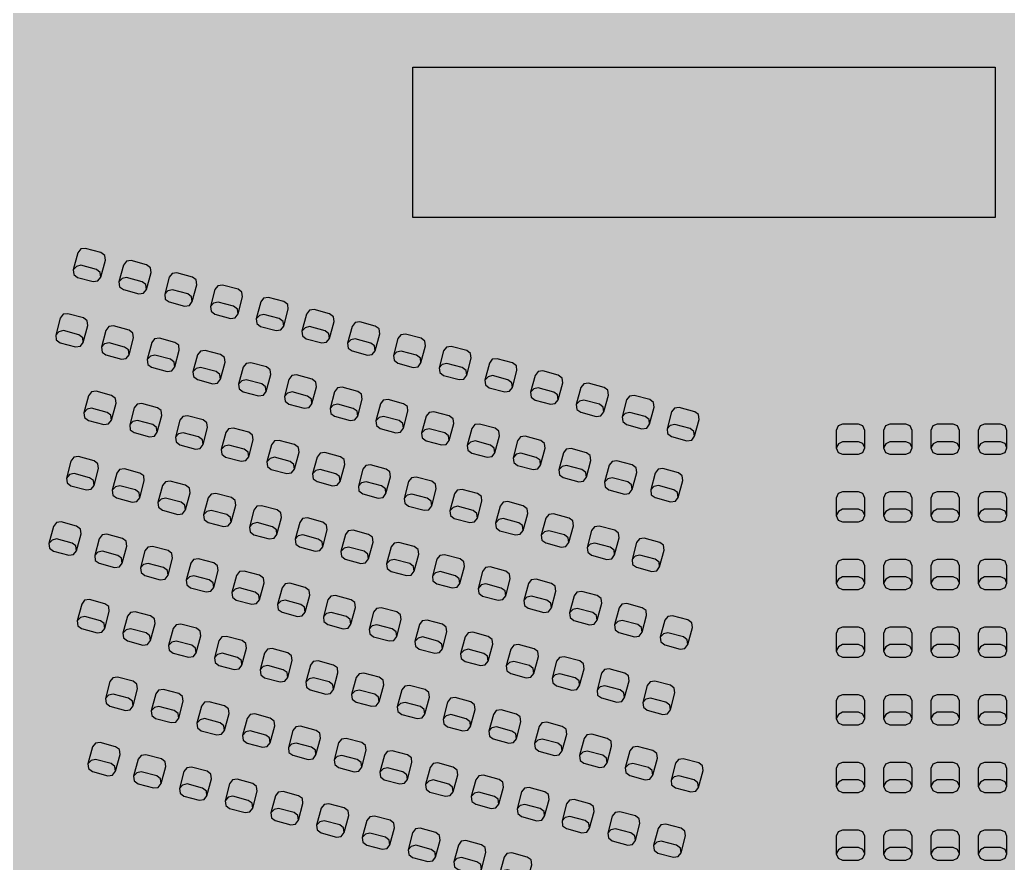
# Model space of a CAD drawing. Header units: feet. Extents: x 280 to 544, y 563 to 815.
# Drawn here: x 329.3 to 381.9, y 655.7 to 700.6 of the extents above; entities that cross this region are included whole.
import ezdxf

# ---------------------------------------------------------------- set-up
doc = ezdxf.new("R2010")
doc.units = ezdxf.units.FT
doc.header["$MEASUREMENT"] = 0
doc.layers.add('Background', color=7, linetype='Continuous')
doc.layers.add('Layer 1', color=7, linetype='Continuous')

msp = doc.modelspace()

# ---------------------------------------------------------------- hatches: boundary and pattern name
at = {"layer": 'Background', "lineweight": 0, "true_color": 0xe6e6e6, "transparency": 33554687}
h = msp.add_hatch(color=254, dxfattribs=at)
h.dxf.hatch_style = 1
h.paths.add_polyline_path([(491.791, 760.881), (310.541, 760.881), (310.541, 592.714), (491.791, 592.714)])

# ---------------------------------------------------------------- linework, layer by layer
at = {"layer": 'Layer 1', "color": 18, "lineweight": 25, "true_color": 0x000000}
msp.add_lwpolyline([(350.209, 698.064), (381.209, 698.064), (381.209, 690.064), (350.209, 690.064)], close=True, dxfattribs=at)
for points in [[(333.596, 686.888), (333.838, 687.79), (333.804, 688.043), (333.602, 688.198), (332.777, 688.419), (332.524, 688.386), (332.369, 688.184), (332.127, 687.282), (332.16, 687.029), (332.363, 686.874), (333.188, 686.653), (333.441, 686.686), (333.596, 686.888), (333.563, 687.141), (333.36, 687.297), (332.535, 687.518), (332.296, 687.46), (332.127, 687.282)], [(336.031, 686.236), (336.272, 687.138), (336.239, 687.39), (336.037, 687.546), (335.212, 687.767), (334.959, 687.734), (334.803, 687.531), (334.562, 686.63), (334.595, 686.377), (334.798, 686.221), (335.623, 686), (335.876, 686.033), (336.031, 686.236), (335.998, 686.489), (335.795, 686.644), (334.97, 686.865), (334.731, 686.808), (334.562, 686.63)], [(338.466, 685.583), (338.707, 686.485), (338.674, 686.738), (338.472, 686.893), (337.647, 687.114), (337.394, 687.081), (337.238, 686.879), (336.997, 685.977), (337.03, 685.724), (337.232, 685.569), (338.058, 685.348), (338.31, 685.381), (338.466, 685.583), (338.432, 685.836), (338.23, 685.992), (337.405, 686.213), (337.166, 686.155), (336.997, 685.977)], [(340.901, 684.931), (341.142, 685.833), (341.109, 686.086), (340.907, 686.241), (340.081, 686.462), (339.829, 686.429), (339.673, 686.226), (339.432, 685.325), (339.465, 685.072), (339.667, 684.916), (340.492, 684.695), (340.745, 684.729), (340.901, 684.931), (340.867, 685.184), (340.665, 685.339), (339.84, 685.56), (339.601, 685.503), (339.432, 685.325)], [(343.336, 684.279), (343.577, 685.18), (343.544, 685.433), (343.341, 685.588), (342.516, 685.809), (342.263, 685.776), (342.108, 685.574), (341.867, 684.672), (341.9, 684.419), (342.102, 684.264), (342.927, 684.043), (343.18, 684.076), (343.336, 684.279), (343.302, 684.532), (343.1, 684.687), (342.275, 684.908), (342.036, 684.85), (341.867, 684.672)], [(345.77, 683.626), (346.012, 684.528), (345.979, 684.781), (345.776, 684.936), (344.951, 685.157), (344.698, 685.124), (344.543, 684.921), (344.301, 684.02), (344.335, 683.767), (344.537, 683.612), (345.362, 683.391), (345.615, 683.424), (345.77, 683.626), (345.737, 683.879), (345.535, 684.034), (344.71, 684.256), (344.471, 684.198), (344.301, 684.02)], [(332.664, 683.411), (332.906, 684.313), (332.873, 684.566), (332.67, 684.721), (331.845, 684.942), (331.592, 684.909), (331.437, 684.706), (331.195, 683.805), (331.228, 683.552), (331.431, 683.396), (332.256, 683.175), (332.509, 683.209), (332.664, 683.411), (332.631, 683.664), (332.429, 683.819), (331.603, 684.04), (331.365, 683.983), (331.195, 683.805)], [(335.099, 682.759), (335.341, 683.66), (335.307, 683.913), (335.105, 684.068), (334.28, 684.289), (334.027, 684.256), (333.872, 684.054), (333.63, 683.152), (333.663, 682.899), (333.866, 682.744), (334.691, 682.523), (334.944, 682.556), (335.099, 682.759), (335.066, 683.012), (334.863, 683.167), (334.038, 683.388), (333.8, 683.33), (333.63, 683.152)], [(348.205, 682.974), (348.447, 683.875), (348.414, 684.128), (348.211, 684.284), (347.386, 684.505), (347.133, 684.471), (346.978, 684.269), (346.736, 683.367), (346.77, 683.114), (346.972, 682.959), (347.797, 682.738), (348.05, 682.771), (348.205, 682.974), (348.172, 683.227), (347.97, 683.382), (347.145, 683.603), (346.906, 683.545), (346.736, 683.367)], [(337.534, 682.106), (337.776, 683.008), (337.742, 683.261), (337.54, 683.416), (336.715, 683.637), (336.462, 683.604), (336.307, 683.401), (336.065, 682.5), (336.098, 682.247), (336.301, 682.092), (337.126, 681.87), (337.379, 681.904), (337.534, 682.106), (337.501, 682.359), (337.298, 682.514), (336.473, 682.736), (336.234, 682.678), (336.065, 682.5)], [(350.64, 682.321), (350.882, 683.223), (350.849, 683.476), (350.646, 683.631), (349.821, 683.852), (349.568, 683.819), (349.413, 683.617), (349.171, 682.715), (349.205, 682.462), (349.407, 682.307), (350.232, 682.086), (350.485, 682.119), (350.64, 682.321), (350.607, 682.574), (350.405, 682.73), (349.58, 682.951), (349.341, 682.893), (349.171, 682.715)], [(353.075, 681.669), (353.317, 682.57), (353.283, 682.823), (353.081, 682.979), (352.256, 683.2), (352.003, 683.167), (351.848, 682.964), (351.606, 682.062), (351.639, 681.81), (351.842, 681.654), (352.667, 681.433), (352.92, 681.466), (353.075, 681.669), (353.042, 681.922), (352.84, 682.077), (352.014, 682.298), (351.776, 682.241), (351.606, 682.062)], [(339.969, 681.454), (340.21, 682.355), (340.177, 682.608), (339.975, 682.764), (339.15, 682.985), (338.897, 682.951), (338.742, 682.749), (338.5, 681.847), (338.533, 681.594), (338.736, 681.439), (339.561, 681.218), (339.814, 681.251), (339.969, 681.454), (339.936, 681.707), (339.733, 681.862), (338.908, 682.083), (338.669, 682.025), (338.5, 681.847)], [(355.51, 681.016), (355.752, 681.918), (355.718, 682.171), (355.516, 682.326), (354.691, 682.547), (354.438, 682.514), (354.283, 682.312), (354.041, 681.41), (354.074, 681.157), (354.277, 681.002), (355.102, 680.781), (355.355, 680.814), (355.51, 681.016), (355.477, 681.269), (355.274, 681.425), (354.449, 681.646), (354.211, 681.588), (354.041, 681.41)], [(342.404, 680.801), (342.645, 681.703), (342.612, 681.956), (342.41, 682.111), (341.585, 682.332), (341.332, 682.299), (341.176, 682.096), (340.935, 681.195), (340.968, 680.942), (341.171, 680.787), (341.996, 680.566), (342.249, 680.599), (342.404, 680.801), (342.371, 681.054), (342.168, 681.21), (341.343, 681.431), (341.104, 681.373), (340.935, 681.195)], [(344.839, 680.149), (345.08, 681.05), (345.047, 681.303), (344.845, 681.459), (344.02, 681.68), (343.767, 681.646), (343.611, 681.444), (343.37, 680.542), (343.403, 680.29), (343.605, 680.134), (344.431, 679.913), (344.683, 679.946), (344.839, 680.149), (344.805, 680.402), (344.603, 680.557), (343.778, 680.778), (343.539, 680.72), (343.37, 680.542)], [(357.945, 680.364), (358.187, 681.266), (358.153, 681.519), (357.951, 681.674), (357.126, 681.895), (356.873, 681.862), (356.718, 681.659), (356.476, 680.758), (356.509, 680.505), (356.712, 680.349), (357.537, 680.128), (357.79, 680.162), (357.945, 680.364), (357.912, 680.617), (357.709, 680.772), (356.884, 680.993), (356.645, 680.936), (356.476, 680.758)], [(347.274, 679.496), (347.515, 680.398), (347.482, 680.651), (347.28, 680.806), (346.454, 681.027), (346.202, 680.994), (346.046, 680.792), (345.805, 679.89), (345.838, 679.637), (346.04, 679.482), (346.865, 679.261), (347.118, 679.294), (347.274, 679.496), (347.24, 679.749), (347.038, 679.905), (346.213, 680.126), (345.974, 680.068), (345.805, 679.89)], [(360.38, 679.712), (360.621, 680.613), (360.588, 680.866), (360.386, 681.021), (359.561, 681.242), (359.308, 681.209), (359.153, 681.007), (358.911, 680.105), (358.944, 679.852), (359.147, 679.697), (359.972, 679.476), (360.225, 679.509), (360.38, 679.712), (360.347, 679.965), (360.144, 680.12), (359.319, 680.341), (359.08, 680.283), (358.911, 680.105)], [(334.167, 679.281), (334.409, 680.183), (334.376, 680.436), (334.173, 680.591), (333.348, 680.812), (333.095, 680.779), (332.94, 680.576), (332.698, 679.675), (332.732, 679.422), (332.934, 679.267), (333.759, 679.046), (334.012, 679.079), (334.167, 679.281), (334.134, 679.534), (333.932, 679.69), (333.107, 679.911), (332.868, 679.853), (332.698, 679.675)], [(362.815, 679.059), (363.056, 679.961), (363.023, 680.214), (362.821, 680.369), (361.996, 680.59), (361.743, 680.557), (361.587, 680.354), (361.346, 679.453), (361.379, 679.2), (361.582, 679.045), (362.407, 678.823), (362.66, 678.857), (362.815, 679.059), (362.782, 679.312), (362.579, 679.467), (361.754, 679.689), (361.515, 679.631), (361.346, 679.453)], [(336.602, 678.629), (336.844, 679.53), (336.811, 679.783), (336.608, 679.939), (335.783, 680.16), (335.53, 680.126), (335.375, 679.924), (335.133, 679.022), (335.167, 678.769), (335.369, 678.614), (336.194, 678.393), (336.447, 678.426), (336.602, 678.629), (336.569, 678.882), (336.367, 679.037), (335.542, 679.258), (335.303, 679.2), (335.133, 679.022)], [(349.709, 678.844), (349.95, 679.746), (349.917, 679.999), (349.714, 680.154), (348.889, 680.375), (348.636, 680.342), (348.481, 680.139), (348.24, 679.238), (348.273, 678.985), (348.475, 678.829), (349.3, 678.608), (349.553, 678.642), (349.709, 678.844), (349.675, 679.097), (349.473, 679.252), (348.648, 679.473), (348.409, 679.416), (348.24, 679.238)], [(365.21, 678.417), (365.451, 679.319), (365.418, 679.572), (365.216, 679.727), (364.39, 679.948), (364.138, 679.915), (363.982, 679.713), (363.741, 678.811), (363.774, 678.558), (363.976, 678.403), (364.801, 678.182), (365.054, 678.215), (365.21, 678.417), (365.176, 678.67), (364.974, 678.826), (364.149, 679.047), (363.91, 678.989), (363.741, 678.811)], [(339.037, 677.976), (339.279, 678.878), (339.245, 679.131), (339.043, 679.286), (338.218, 679.507), (337.965, 679.474), (337.81, 679.272), (337.568, 678.37), (337.601, 678.117), (337.804, 677.962), (338.629, 677.741), (338.882, 677.774), (339.037, 677.976), (339.004, 678.229), (338.802, 678.385), (337.976, 678.606), (337.738, 678.548), (337.568, 678.37)], [(352.143, 678.192), (352.385, 679.093), (352.352, 679.346), (352.149, 679.501), (351.324, 679.722), (351.071, 679.689), (350.916, 679.487), (350.674, 678.585), (350.708, 678.332), (350.91, 678.177), (351.735, 677.956), (351.988, 677.989), (352.143, 678.192), (352.11, 678.444), (351.908, 678.6), (351.083, 678.821), (350.844, 678.763), (350.674, 678.585)], [(341.472, 677.324), (341.714, 678.226), (341.68, 678.478), (341.478, 678.634), (340.653, 678.855), (340.4, 678.822), (340.245, 678.619), (340.003, 677.718), (340.036, 677.465), (340.239, 677.309), (341.064, 677.088), (341.317, 677.122), (341.472, 677.324), (341.439, 677.577), (341.236, 677.732), (340.411, 677.953), (340.173, 677.896), (340.003, 677.718)], [(354.578, 677.539), (354.82, 678.441), (354.787, 678.694), (354.584, 678.849), (353.759, 679.07), (353.506, 679.037), (353.351, 678.834), (353.109, 677.933), (353.143, 677.68), (353.345, 677.525), (354.17, 677.303), (354.423, 677.337), (354.578, 677.539), (354.545, 677.792), (354.343, 677.947), (353.518, 678.169), (353.279, 678.111), (353.109, 677.933)], [(374.269, 677.797), (374.269, 678.731), (374.172, 678.966), (373.936, 679.064), (373.082, 679.064), (372.846, 678.966), (372.748, 678.731), (372.748, 677.797), (372.846, 677.562), (373.082, 677.464), (373.936, 677.464), (374.172, 677.562), (374.269, 677.797), (374.172, 678.033), (373.936, 678.131), (373.082, 678.131), (372.866, 678.013), (372.748, 677.797)], [(376.79, 677.797), (376.79, 678.731), (376.692, 678.966), (376.457, 679.064), (375.603, 679.064), (375.367, 678.966), (375.269, 678.731), (375.269, 677.797), (375.367, 677.562), (375.603, 677.464), (376.457, 677.464), (376.692, 677.562), (376.79, 677.797), (376.692, 678.033), (376.457, 678.131), (375.603, 678.131), (375.387, 678.013), (375.269, 677.797)], [(379.311, 677.797), (379.311, 678.731), (379.213, 678.966), (378.978, 679.064), (378.123, 679.064), (377.888, 678.966), (377.79, 678.731), (377.79, 677.797), (377.888, 677.562), (378.123, 677.464), (378.978, 677.464), (379.213, 677.562), (379.311, 677.797), (379.213, 678.033), (378.978, 678.131), (378.123, 678.131), (377.908, 678.013), (377.79, 677.797)], [(381.832, 677.797), (381.832, 678.731), (381.734, 678.966), (381.498, 679.064), (380.644, 679.064), (380.409, 678.966), (380.311, 678.731), (380.311, 677.797), (380.409, 677.562), (380.644, 677.464), (381.498, 677.464), (381.734, 677.562), (381.832, 677.797), (381.734, 678.033), (381.498, 678.131), (380.644, 678.131), (380.428, 678.013), (380.311, 677.797)], [(357.013, 676.887), (357.255, 677.788), (357.222, 678.041), (357.019, 678.196), (356.194, 678.418), (355.941, 678.384), (355.786, 678.182), (355.544, 677.28), (355.578, 677.027), (355.78, 676.872), (356.605, 676.651), (356.858, 676.684), (357.013, 676.887), (356.98, 677.14), (356.778, 677.295), (355.953, 677.516), (355.714, 677.458), (355.544, 677.28)], [(343.907, 676.672), (344.149, 677.573), (344.115, 677.826), (343.913, 677.981), (343.088, 678.202), (342.835, 678.169), (342.68, 677.967), (342.438, 677.065), (342.471, 676.812), (342.674, 676.657), (343.499, 676.436), (343.752, 676.469), (343.907, 676.672), (343.874, 676.924), (343.671, 677.08), (342.846, 677.301), (342.607, 677.243), (342.438, 677.065)], [(333.236, 675.804), (333.477, 676.706), (333.444, 676.958), (333.242, 677.114), (332.416, 677.335), (332.163, 677.302), (332.008, 677.099), (331.767, 676.198), (331.8, 675.945), (332.002, 675.789), (332.827, 675.568), (333.08, 675.601), (333.236, 675.804), (333.202, 676.057), (333, 676.212), (332.175, 676.433), (331.936, 676.376), (331.767, 676.198)], [(346.342, 676.019), (346.583, 676.921), (346.55, 677.174), (346.348, 677.329), (345.523, 677.55), (345.27, 677.517), (345.114, 677.314), (344.873, 676.413), (344.906, 676.16), (345.109, 676.004), (345.934, 675.783), (346.187, 675.817), (346.342, 676.019), (346.309, 676.272), (346.106, 676.427), (345.281, 676.648), (345.042, 676.591), (344.873, 676.413)], [(359.448, 676.234), (359.69, 677.136), (359.656, 677.389), (359.454, 677.544), (358.629, 677.765), (358.376, 677.732), (358.221, 677.529), (357.979, 676.628), (358.012, 676.375), (358.215, 676.22), (359.04, 675.999), (359.293, 676.032), (359.448, 676.234), (359.415, 676.487), (359.213, 676.643), (358.387, 676.864), (358.149, 676.806), (357.979, 676.628)], [(348.777, 675.367), (349.018, 676.268), (348.985, 676.521), (348.783, 676.676), (347.958, 676.898), (347.705, 676.864), (347.549, 676.662), (347.308, 675.76), (347.341, 675.507), (347.543, 675.352), (348.369, 675.131), (348.622, 675.164), (348.777, 675.367), (348.744, 675.62), (348.541, 675.775), (347.716, 675.996), (347.477, 675.938), (347.308, 675.76)], [(361.883, 675.582), (362.125, 676.483), (362.091, 676.736), (361.889, 676.892), (361.064, 677.113), (360.811, 677.079), (360.656, 676.877), (360.414, 675.975), (360.447, 675.723), (360.65, 675.567), (361.475, 675.346), (361.728, 675.379), (361.883, 675.582), (361.85, 675.835), (361.647, 675.99), (360.822, 676.211), (360.584, 676.153), (360.414, 675.975)], [(335.671, 675.151), (335.912, 676.053), (335.879, 676.306), (335.676, 676.461), (334.851, 676.682), (334.598, 676.649), (334.443, 676.447), (334.202, 675.545), (334.235, 675.292), (334.437, 675.137), (335.262, 674.916), (335.515, 674.949), (335.671, 675.151), (335.637, 675.404), (335.435, 675.56), (334.61, 675.781), (334.371, 675.723), (334.202, 675.545)], [(351.212, 674.714), (351.453, 675.616), (351.42, 675.869), (351.218, 676.024), (350.392, 676.245), (350.14, 676.212), (349.984, 676.009), (349.743, 675.108), (349.776, 674.855), (349.978, 674.7), (350.803, 674.479), (351.056, 674.512), (351.212, 674.714), (351.178, 674.967), (350.976, 675.123), (350.151, 675.344), (349.912, 675.286), (349.743, 675.108)], [(364.339, 675.167), (364.58, 676.068), (364.547, 676.321), (364.345, 676.477), (363.519, 676.698), (363.267, 676.664), (363.111, 676.462), (362.87, 675.56), (362.903, 675.308), (363.105, 675.152), (363.93, 674.931), (364.183, 674.964), (364.339, 675.167), (364.305, 675.42), (364.103, 675.575), (363.278, 675.796), (363.039, 675.738), (362.87, 675.56)], [(338.105, 674.499), (338.347, 675.401), (338.314, 675.654), (338.111, 675.809), (337.286, 676.03), (337.033, 675.997), (336.878, 675.794), (336.636, 674.893), (336.67, 674.64), (336.872, 674.484), (337.697, 674.263), (337.95, 674.297), (338.105, 674.499), (338.072, 674.752), (337.87, 674.907), (337.045, 675.128), (336.806, 675.071), (336.636, 674.893)], [(340.54, 673.847), (340.782, 674.748), (340.749, 675.001), (340.546, 675.156), (339.721, 675.377), (339.468, 675.344), (339.313, 675.142), (339.071, 674.24), (339.105, 673.987), (339.307, 673.832), (340.132, 673.611), (340.385, 673.644), (340.54, 673.847), (340.507, 674.1), (340.305, 674.255), (339.48, 674.476), (339.241, 674.418), (339.071, 674.24)], [(353.647, 674.062), (353.888, 674.963), (353.855, 675.216), (353.652, 675.372), (352.827, 675.593), (352.574, 675.559), (352.419, 675.357), (352.178, 674.455), (352.211, 674.202), (352.413, 674.047), (353.238, 673.826), (353.491, 673.859), (353.647, 674.062), (353.613, 674.315), (353.411, 674.47), (352.586, 674.691), (352.347, 674.633), (352.178, 674.455)], [(374.269, 674.197), (374.269, 675.131), (374.172, 675.366), (373.936, 675.464), (373.082, 675.464), (372.846, 675.366), (372.748, 675.131), (372.748, 674.197), (372.846, 673.962), (373.082, 673.864), (373.936, 673.864), (374.172, 673.962), (374.269, 674.197), (374.172, 674.433), (373.936, 674.531), (373.082, 674.531), (372.866, 674.413), (372.748, 674.197)], [(376.79, 674.197), (376.79, 675.131), (376.692, 675.366), (376.457, 675.464), (375.603, 675.464), (375.367, 675.366), (375.269, 675.131), (375.269, 674.197), (375.367, 673.962), (375.603, 673.864), (376.457, 673.864), (376.692, 673.962), (376.79, 674.197), (376.692, 674.433), (376.457, 674.531), (375.603, 674.531), (375.387, 674.413), (375.269, 674.197)], [(379.311, 674.197), (379.311, 675.131), (379.213, 675.366), (378.978, 675.464), (378.123, 675.464), (377.888, 675.366), (377.79, 675.131), (377.79, 674.197), (377.888, 673.962), (378.123, 673.864), (378.978, 673.864), (379.213, 673.962), (379.311, 674.197), (379.213, 674.433), (378.978, 674.531), (378.123, 674.531), (377.908, 674.413), (377.79, 674.197)], [(381.832, 674.197), (381.832, 675.131), (381.734, 675.366), (381.498, 675.464), (380.644, 675.464), (380.409, 675.366), (380.311, 675.131), (380.311, 674.197), (380.409, 673.962), (380.644, 673.864), (381.498, 673.864), (381.734, 673.962), (381.832, 674.197), (381.734, 674.433), (381.498, 674.531), (380.644, 674.531), (380.428, 674.413), (380.311, 674.197)], [(342.975, 673.194), (343.217, 674.096), (343.184, 674.349), (342.981, 674.504), (342.156, 674.725), (341.903, 674.692), (341.748, 674.489), (341.506, 673.588), (341.54, 673.335), (341.742, 673.18), (342.567, 672.959), (342.82, 672.992), (342.975, 673.194), (342.942, 673.447), (342.74, 673.602), (341.914, 673.824), (341.676, 673.766), (341.506, 673.588)], [(356.082, 673.409), (356.323, 674.311), (356.29, 674.564), (356.087, 674.719), (355.262, 674.94), (355.009, 674.907), (354.854, 674.705), (354.613, 673.803), (354.646, 673.55), (354.848, 673.395), (355.673, 673.174), (355.926, 673.207), (356.082, 673.409), (356.048, 673.662), (355.846, 673.818), (355.021, 674.039), (354.782, 673.981), (354.613, 673.803)], [(358.516, 672.757), (358.758, 673.659), (358.725, 673.911), (358.522, 674.067), (357.697, 674.288), (357.444, 674.255), (357.289, 674.052), (357.047, 673.151), (357.081, 672.898), (357.283, 672.742), (358.108, 672.521), (358.361, 672.555), (358.516, 672.757), (358.483, 673.01), (358.281, 673.165), (357.456, 673.386), (357.217, 673.329), (357.047, 673.151)], [(332.304, 672.327), (332.545, 673.228), (332.512, 673.481), (332.31, 673.636), (331.485, 673.857), (331.232, 673.824), (331.076, 673.622), (330.835, 672.72), (330.868, 672.467), (331.071, 672.312), (331.896, 672.091), (332.149, 672.124), (332.304, 672.327), (332.271, 672.58), (332.068, 672.735), (331.243, 672.956), (331.004, 672.898), (330.835, 672.72)], [(345.41, 672.542), (345.652, 673.443), (345.618, 673.696), (345.416, 673.852), (344.591, 674.073), (344.338, 674.039), (344.183, 673.837), (343.941, 672.935), (343.974, 672.682), (344.177, 672.527), (345.002, 672.306), (345.255, 672.339), (345.41, 672.542), (345.377, 672.795), (345.174, 672.95), (344.349, 673.171), (344.111, 673.113), (343.941, 672.935)], [(360.951, 672.104), (361.193, 673.006), (361.16, 673.259), (360.957, 673.414), (360.132, 673.635), (359.879, 673.602), (359.724, 673.4), (359.482, 672.498), (359.516, 672.245), (359.718, 672.09), (360.543, 671.869), (360.796, 671.902), (360.951, 672.104), (360.918, 672.357), (360.716, 672.513), (359.891, 672.734), (359.652, 672.676), (359.482, 672.498)], [(334.739, 671.674), (334.98, 672.576), (334.947, 672.829), (334.745, 672.984), (333.92, 673.205), (333.667, 673.172), (333.511, 672.969), (333.27, 672.068), (333.303, 671.815), (333.505, 671.66), (334.331, 671.438), (334.583, 671.472), (334.739, 671.674), (334.705, 671.927), (334.503, 672.082), (333.678, 672.304), (333.439, 672.246), (333.27, 672.068)], [(347.845, 671.889), (348.087, 672.791), (348.053, 673.044), (347.851, 673.199), (347.026, 673.42), (346.773, 673.387), (346.618, 673.185), (346.376, 672.283), (346.409, 672.03), (346.612, 671.875), (347.437, 671.654), (347.69, 671.687), (347.845, 671.889), (347.812, 672.142), (347.609, 672.298), (346.784, 672.519), (346.546, 672.461), (346.376, 672.283)], [(337.174, 671.022), (337.415, 671.923), (337.382, 672.176), (337.18, 672.332), (336.354, 672.553), (336.102, 672.519), (335.946, 672.317), (335.705, 671.415), (335.738, 671.162), (335.94, 671.007), (336.765, 670.786), (337.018, 670.819), (337.174, 671.022), (337.14, 671.275), (336.938, 671.43), (336.113, 671.651), (335.874, 671.593), (335.705, 671.415)], [(350.28, 671.237), (350.522, 672.138), (350.488, 672.391), (350.286, 672.547), (349.461, 672.768), (349.208, 672.735), (349.053, 672.532), (348.811, 671.631), (348.844, 671.378), (349.047, 671.222), (349.872, 671.001), (350.125, 671.034), (350.28, 671.237), (350.247, 671.49), (350.044, 671.645), (349.219, 671.866), (348.98, 671.809), (348.811, 671.631)], [(363.346, 671.463), (363.588, 672.364), (363.554, 672.617), (363.352, 672.773), (362.527, 672.994), (362.274, 672.96), (362.119, 672.758), (361.877, 671.856), (361.91, 671.603), (362.113, 671.448), (362.938, 671.227), (363.191, 671.26), (363.346, 671.463), (363.313, 671.716), (363.11, 671.871), (362.285, 672.092), (362.047, 672.034), (361.877, 671.856)], [(352.715, 670.584), (352.956, 671.486), (352.923, 671.739), (352.721, 671.894), (351.896, 672.115), (351.643, 672.082), (351.487, 671.88), (351.246, 670.978), (351.279, 670.725), (351.482, 670.57), (352.307, 670.349), (352.56, 670.382), (352.715, 670.584), (352.682, 670.837), (352.479, 670.993), (351.654, 671.214), (351.415, 671.156), (351.246, 670.978)], [(339.609, 670.369), (339.85, 671.271), (339.817, 671.524), (339.614, 671.679), (338.789, 671.9), (338.536, 671.867), (338.381, 671.664), (338.14, 670.763), (338.173, 670.51), (338.375, 670.355), (339.2, 670.134), (339.453, 670.167), (339.609, 670.369), (339.575, 670.622), (339.373, 670.778), (338.548, 670.999), (338.309, 670.941), (338.14, 670.763)], [(374.269, 670.597), (374.269, 671.531), (374.172, 671.766), (373.936, 671.864), (373.082, 671.864), (372.846, 671.766), (372.748, 671.531), (372.748, 670.597), (372.846, 670.362), (373.082, 670.264), (373.936, 670.264), (374.172, 670.362), (374.269, 670.597), (374.172, 670.833), (373.936, 670.931), (373.082, 670.931), (372.866, 670.813), (372.748, 670.597)], [(376.79, 670.597), (376.79, 671.531), (376.692, 671.766), (376.457, 671.864), (375.603, 671.864), (375.367, 671.766), (375.269, 671.531), (375.269, 670.597), (375.367, 670.362), (375.603, 670.264), (376.457, 670.264), (376.692, 670.362), (376.79, 670.597), (376.692, 670.833), (376.457, 670.931), (375.603, 670.931), (375.387, 670.813), (375.269, 670.597)], [(379.311, 670.597), (379.311, 671.531), (379.213, 671.766), (378.978, 671.864), (378.123, 671.864), (377.888, 671.766), (377.79, 671.531), (377.79, 670.597), (377.888, 670.362), (378.123, 670.264), (378.978, 670.264), (379.213, 670.362), (379.311, 670.597), (379.213, 670.833), (378.978, 670.931), (378.123, 670.931), (377.908, 670.813), (377.79, 670.597)], [(381.832, 670.597), (381.832, 671.531), (381.734, 671.766), (381.498, 671.864), (380.644, 671.864), (380.409, 671.766), (380.311, 671.531), (380.311, 670.597), (380.409, 670.362), (380.644, 670.264), (381.498, 670.264), (381.734, 670.362), (381.832, 670.597), (381.734, 670.833), (381.498, 670.931), (380.644, 670.931), (380.428, 670.813), (380.311, 670.597)], [(342.043, 669.717), (342.285, 670.618), (342.252, 670.871), (342.049, 671.027), (341.224, 671.248), (340.971, 671.214), (340.816, 671.012), (340.574, 670.11), (340.608, 669.858), (340.81, 669.702), (341.635, 669.481), (341.888, 669.514), (342.043, 669.717), (342.01, 669.97), (341.808, 670.125), (340.983, 670.346), (340.744, 670.288), (340.574, 670.11)], [(355.15, 669.932), (355.391, 670.834), (355.358, 671.087), (355.156, 671.242), (354.331, 671.463), (354.078, 671.43), (353.922, 671.227), (353.681, 670.326), (353.714, 670.073), (353.916, 669.917), (354.742, 669.696), (354.994, 669.73), (355.15, 669.932), (355.116, 670.185), (354.914, 670.34), (354.089, 670.561), (353.85, 670.504), (353.681, 670.326)], [(344.478, 669.064), (344.72, 669.966), (344.687, 670.219), (344.484, 670.374), (343.659, 670.595), (343.406, 670.562), (343.251, 670.36), (343.009, 669.458), (343.043, 669.205), (343.245, 669.05), (344.07, 668.829), (344.323, 668.862), (344.478, 669.064), (344.445, 669.317), (344.243, 669.473), (343.418, 669.694), (343.179, 669.636), (343.009, 669.458)], [(357.585, 669.28), (357.826, 670.181), (357.793, 670.434), (357.591, 670.589), (356.765, 670.81), (356.513, 670.777), (356.357, 670.575), (356.116, 669.673), (356.149, 669.42), (356.351, 669.265), (357.176, 669.044), (357.429, 669.077), (357.585, 669.28), (357.551, 669.533), (357.349, 669.688), (356.524, 669.909), (356.285, 669.851), (356.116, 669.673)], [(346.913, 668.412), (347.155, 669.314), (347.122, 669.567), (346.919, 669.722), (346.094, 669.943), (345.841, 669.91), (345.686, 669.707), (345.444, 668.806), (345.478, 668.553), (345.68, 668.397), (346.505, 668.176), (346.758, 668.21), (346.913, 668.412), (346.88, 668.665), (346.678, 668.82), (345.853, 669.041), (345.614, 668.984), (345.444, 668.806)], [(360.02, 668.627), (360.261, 669.529), (360.228, 669.782), (360.025, 669.937), (359.2, 670.158), (358.947, 670.125), (358.792, 669.922), (358.551, 669.021), (358.584, 668.768), (358.786, 668.613), (359.611, 668.391), (359.864, 668.425), (360.02, 668.627), (359.986, 668.88), (359.784, 669.035), (358.959, 669.257), (358.72, 669.199), (358.551, 669.021)], [(333.807, 668.197), (334.049, 669.098), (334.015, 669.351), (333.813, 669.507), (332.988, 669.728), (332.735, 669.694), (332.58, 669.492), (332.338, 668.59), (332.371, 668.337), (332.574, 668.182), (333.399, 667.961), (333.652, 667.994), (333.807, 668.197), (333.774, 668.45), (333.571, 668.605), (332.746, 668.826), (332.507, 668.768), (332.338, 668.59)], [(362.414, 667.986), (362.656, 668.887), (362.623, 669.14), (362.42, 669.295), (361.595, 669.516), (361.342, 669.483), (361.187, 669.281), (360.945, 668.379), (360.979, 668.126), (361.181, 667.971), (362.006, 667.75), (362.259, 667.783), (362.414, 667.986), (362.381, 668.238), (362.179, 668.394), (361.354, 668.615), (361.115, 668.557), (360.945, 668.379)], [(336.242, 667.544), (336.483, 668.446), (336.45, 668.699), (336.248, 668.854), (335.423, 669.075), (335.17, 669.042), (335.015, 668.84), (334.773, 667.938), (334.806, 667.685), (335.009, 667.53), (335.834, 667.309), (336.087, 667.342), (336.242, 667.544), (336.209, 667.797), (336.006, 667.953), (335.181, 668.174), (334.942, 668.116), (334.773, 667.938)], [(349.348, 667.76), (349.59, 668.661), (349.557, 668.914), (349.354, 669.069), (348.529, 669.29), (348.276, 669.257), (348.121, 669.055), (347.879, 668.153), (347.912, 667.9), (348.115, 667.745), (348.94, 667.524), (349.193, 667.557), (349.348, 667.76), (349.315, 668.012), (349.113, 668.168), (348.287, 668.389), (348.049, 668.331), (347.879, 668.153)], [(364.849, 667.333), (365.091, 668.235), (365.058, 668.488), (364.855, 668.643), (364.03, 668.864), (363.777, 668.831), (363.622, 668.628), (363.38, 667.727), (363.413, 667.474), (363.616, 667.318), (364.441, 667.097), (364.694, 667.131), (364.849, 667.333), (364.816, 667.586), (364.614, 667.741), (363.788, 667.962), (363.55, 667.905), (363.38, 667.727)], [(338.677, 666.892), (338.918, 667.794), (338.885, 668.046), (338.683, 668.202), (337.858, 668.423), (337.605, 668.39), (337.449, 668.187), (337.208, 667.286), (337.241, 667.033), (337.444, 666.877), (338.269, 666.656), (338.522, 666.69), (338.677, 666.892), (338.644, 667.145), (338.441, 667.3), (337.616, 667.521), (337.377, 667.464), (337.208, 667.286)], [(351.783, 667.107), (352.025, 668.009), (351.991, 668.262), (351.789, 668.417), (350.964, 668.638), (350.711, 668.605), (350.556, 668.402), (350.314, 667.501), (350.347, 667.248), (350.55, 667.093), (351.375, 666.871), (351.628, 666.905), (351.783, 667.107), (351.75, 667.36), (351.547, 667.515), (350.722, 667.737), (350.484, 667.679), (350.314, 667.501)], [(354.218, 666.455), (354.46, 667.356), (354.426, 667.609), (354.224, 667.764), (353.399, 667.986), (353.146, 667.952), (352.991, 667.75), (352.749, 666.848), (352.782, 666.595), (352.985, 666.44), (353.81, 666.219), (354.063, 666.252), (354.218, 666.455), (354.185, 666.708), (353.982, 666.863), (353.157, 667.084), (352.918, 667.026), (352.749, 666.848)], [(374.269, 666.997), (374.269, 667.931), (374.172, 668.167), (373.936, 668.264), (373.082, 668.264), (372.846, 668.167), (372.748, 667.931), (372.748, 666.997), (372.846, 666.762), (373.082, 666.664), (373.936, 666.664), (374.172, 666.762), (374.269, 666.997), (374.172, 667.233), (373.936, 667.331), (373.082, 667.331), (372.866, 667.213), (372.748, 666.997)], [(376.79, 666.997), (376.79, 667.931), (376.692, 668.167), (376.457, 668.264), (375.603, 668.264), (375.367, 668.167), (375.269, 667.931), (375.269, 666.997), (375.367, 666.762), (375.603, 666.664), (376.457, 666.664), (376.692, 666.762), (376.79, 666.997), (376.692, 667.233), (376.457, 667.331), (375.603, 667.331), (375.387, 667.213), (375.269, 666.997)], [(379.311, 666.997), (379.311, 667.931), (379.213, 668.167), (378.978, 668.264), (378.123, 668.264), (377.888, 668.167), (377.79, 667.931), (377.79, 666.997), (377.888, 666.762), (378.123, 666.664), (378.978, 666.664), (379.213, 666.762), (379.311, 666.997), (379.213, 667.233), (378.978, 667.331), (378.123, 667.331), (377.908, 667.213), (377.79, 666.997)], [(381.832, 666.997), (381.832, 667.931), (381.734, 668.167), (381.498, 668.264), (380.644, 668.264), (380.409, 668.167), (380.311, 667.931), (380.311, 666.997), (380.409, 666.762), (380.644, 666.664), (381.498, 666.664), (381.734, 666.762), (381.832, 666.997), (381.734, 667.233), (381.498, 667.331), (380.644, 667.331), (380.428, 667.213), (380.311, 666.997)], [(341.112, 666.24), (341.353, 667.141), (341.32, 667.394), (341.118, 667.549), (340.293, 667.77), (340.04, 667.737), (339.884, 667.535), (339.643, 666.633), (339.676, 666.38), (339.878, 666.225), (340.704, 666.004), (340.956, 666.037), (341.112, 666.24), (341.078, 666.492), (340.876, 666.648), (340.051, 666.869), (339.812, 666.811), (339.643, 666.633)], [(356.653, 665.802), (356.894, 666.704), (356.861, 666.957), (356.659, 667.112), (355.834, 667.333), (355.581, 667.3), (355.426, 667.097), (355.184, 666.196), (355.217, 665.943), (355.42, 665.788), (356.245, 665.567), (356.498, 665.6), (356.653, 665.802), (356.62, 666.055), (356.417, 666.211), (355.592, 666.432), (355.353, 666.374), (355.184, 666.196)], [(343.547, 665.587), (343.788, 666.489), (343.755, 666.742), (343.553, 666.897), (342.727, 667.118), (342.475, 667.085), (342.319, 666.882), (342.078, 665.981), (342.111, 665.728), (342.313, 665.572), (343.138, 665.351), (343.391, 665.385), (343.547, 665.587), (343.513, 665.84), (343.311, 665.995), (342.486, 666.216), (342.247, 666.159), (342.078, 665.981)], [(345.982, 664.935), (346.223, 665.836), (346.19, 666.089), (345.987, 666.244), (345.162, 666.466), (344.909, 666.432), (344.754, 666.23), (344.513, 665.328), (344.546, 665.075), (344.748, 664.92), (345.573, 664.699), (345.826, 664.732), (345.982, 664.935), (345.948, 665.188), (345.746, 665.343), (344.921, 665.564), (344.682, 665.506), (344.513, 665.328)], [(359.088, 665.15), (359.329, 666.051), (359.296, 666.304), (359.094, 666.46), (358.269, 666.681), (358.016, 666.647), (357.86, 666.445), (357.619, 665.543), (357.652, 665.291), (357.855, 665.135), (358.68, 664.914), (358.933, 664.947), (359.088, 665.15), (359.055, 665.403), (358.852, 665.558), (358.027, 665.779), (357.788, 665.721), (357.619, 665.543)], [(348.416, 664.282), (348.658, 665.184), (348.625, 665.437), (348.422, 665.592), (347.597, 665.813), (347.344, 665.78), (347.189, 665.577), (346.947, 664.676), (346.981, 664.423), (347.183, 664.268), (348.008, 664.047), (348.261, 664.08), (348.416, 664.282), (348.383, 664.535), (348.181, 664.691), (347.356, 664.912), (347.117, 664.854), (346.947, 664.676)], [(361.483, 664.508), (361.724, 665.41), (361.691, 665.663), (361.488, 665.818), (360.663, 666.039), (360.41, 666.006), (360.255, 665.803), (360.014, 664.902), (360.047, 664.649), (360.249, 664.494), (361.074, 664.272), (361.327, 664.306), (361.483, 664.508), (361.449, 664.761), (361.247, 664.916), (360.422, 665.138), (360.183, 665.08), (360.014, 664.902)], [(335.31, 664.067), (335.552, 664.969), (335.518, 665.222), (335.316, 665.377), (334.491, 665.598), (334.238, 665.565), (334.083, 665.362), (333.841, 664.461), (333.874, 664.208), (334.077, 664.052), (334.902, 663.831), (335.155, 663.865), (335.31, 664.067), (335.277, 664.32), (335.075, 664.475), (334.249, 664.696), (334.011, 664.639), (333.841, 664.461)], [(350.851, 663.63), (351.093, 664.531), (351.06, 664.784), (350.857, 664.94), (350.032, 665.161), (349.779, 665.127), (349.624, 664.925), (349.382, 664.023), (349.416, 663.77), (349.618, 663.615), (350.443, 663.394), (350.696, 663.427), (350.851, 663.63), (350.818, 663.883), (350.616, 664.038), (349.791, 664.259), (349.552, 664.201), (349.382, 664.023)], [(363.917, 663.856), (364.159, 664.757), (364.126, 665.01), (363.923, 665.166), (363.098, 665.387), (362.845, 665.353), (362.69, 665.151), (362.448, 664.249), (362.482, 663.996), (362.684, 663.841), (363.509, 663.62), (363.762, 663.653), (363.917, 663.856), (363.884, 664.109), (363.682, 664.264), (362.857, 664.485), (362.618, 664.427), (362.448, 664.249)], [(337.745, 663.415), (337.987, 664.316), (337.953, 664.569), (337.751, 664.724), (336.926, 664.945), (336.673, 664.912), (336.518, 664.71), (336.276, 663.808), (336.309, 663.555), (336.512, 663.4), (337.337, 663.179), (337.59, 663.212), (337.745, 663.415), (337.712, 663.668), (337.509, 663.823), (336.684, 664.044), (336.446, 663.986), (336.276, 663.808)], [(374.269, 663.397), (374.269, 664.331), (374.172, 664.567), (373.936, 664.664), (373.082, 664.664), (372.846, 664.567), (372.748, 664.331), (372.748, 663.397), (372.846, 663.162), (373.082, 663.064), (373.936, 663.064), (374.172, 663.162), (374.269, 663.397), (374.172, 663.633), (373.936, 663.731), (373.082, 663.731), (372.866, 663.613), (372.748, 663.397)], [(376.79, 663.397), (376.79, 664.331), (376.692, 664.567), (376.457, 664.664), (375.603, 664.664), (375.367, 664.567), (375.269, 664.331), (375.269, 663.397), (375.367, 663.162), (375.603, 663.064), (376.457, 663.064), (376.692, 663.162), (376.79, 663.397), (376.692, 663.633), (376.457, 663.731), (375.603, 663.731), (375.387, 663.613), (375.269, 663.397)], [(379.311, 663.397), (379.311, 664.331), (379.213, 664.567), (378.978, 664.664), (378.123, 664.664), (377.888, 664.567), (377.79, 664.331), (377.79, 663.397), (377.888, 663.162), (378.123, 663.064), (378.978, 663.064), (379.213, 663.162), (379.311, 663.397), (379.213, 663.633), (378.978, 663.731), (378.123, 663.731), (377.908, 663.613), (377.79, 663.397)], [(381.832, 663.397), (381.832, 664.331), (381.734, 664.567), (381.498, 664.664), (380.644, 664.664), (380.409, 664.567), (380.311, 664.331), (380.311, 663.397), (380.409, 663.162), (380.644, 663.064), (381.498, 663.064), (381.734, 663.162), (381.832, 663.397), (381.734, 663.633), (381.498, 663.731), (380.644, 663.731), (380.428, 663.613), (380.311, 663.397)], [(340.18, 662.762), (340.422, 663.664), (340.388, 663.917), (340.186, 664.072), (339.361, 664.293), (339.108, 664.26), (338.953, 664.057), (338.711, 663.156), (338.744, 662.903), (338.947, 662.748), (339.772, 662.527), (340.025, 662.56), (340.18, 662.762), (340.147, 663.015), (339.944, 663.17), (339.119, 663.392), (338.88, 663.334), (338.711, 663.156)], [(353.286, 662.977), (353.528, 663.879), (353.495, 664.132), (353.292, 664.287), (352.467, 664.508), (352.214, 664.475), (352.059, 664.273), (351.817, 663.371), (351.851, 663.118), (352.053, 662.963), (352.878, 662.742), (353.131, 662.775), (353.286, 662.977), (353.253, 663.23), (353.051, 663.386), (352.226, 663.607), (351.987, 663.549), (351.817, 663.371)], [(342.615, 662.11), (342.856, 663.011), (342.823, 663.264), (342.621, 663.42), (341.796, 663.641), (341.543, 663.607), (341.387, 663.405), (341.146, 662.503), (341.179, 662.25), (341.382, 662.095), (342.207, 661.874), (342.46, 661.907), (342.615, 662.11), (342.582, 662.363), (342.379, 662.518), (341.554, 662.739), (341.315, 662.681), (341.146, 662.503)], [(355.721, 662.325), (355.963, 663.227), (355.929, 663.479), (355.727, 663.635), (354.902, 663.856), (354.649, 663.823), (354.494, 663.62), (354.252, 662.719), (354.285, 662.466), (354.488, 662.31), (355.313, 662.089), (355.566, 662.123), (355.721, 662.325), (355.688, 662.578), (355.486, 662.733), (354.66, 662.954), (354.422, 662.897), (354.252, 662.719)], [(358.156, 661.672), (358.398, 662.574), (358.364, 662.827), (358.162, 662.982), (357.337, 663.203), (357.084, 663.17), (356.929, 662.968), (356.687, 662.066), (356.72, 661.813), (356.923, 661.658), (357.748, 661.437), (358.001, 661.47), (358.156, 661.672), (358.123, 661.925), (357.92, 662.081), (357.095, 662.302), (356.857, 662.244), (356.687, 662.066)], [(345.05, 661.457), (345.291, 662.359), (345.258, 662.612), (345.056, 662.767), (344.231, 662.988), (343.978, 662.955), (343.822, 662.753), (343.581, 661.851), (343.614, 661.598), (343.816, 661.443), (344.642, 661.222), (344.895, 661.255), (345.05, 661.457), (345.017, 661.71), (344.814, 661.866), (343.989, 662.087), (343.75, 662.029), (343.581, 661.851)], [(360.551, 661.031), (360.792, 661.932), (360.759, 662.185), (360.557, 662.341), (359.732, 662.562), (359.479, 662.528), (359.323, 662.326), (359.082, 661.424), (359.115, 661.172), (359.317, 661.016), (360.143, 660.795), (360.396, 660.828), (360.551, 661.031), (360.518, 661.284), (360.315, 661.439), (359.49, 661.66), (359.251, 661.602), (359.082, 661.424)], [(334.378, 660.59), (334.62, 661.491), (334.587, 661.744), (334.384, 661.9), (333.559, 662.121), (333.306, 662.087), (333.151, 661.885), (332.909, 660.983), (332.943, 660.73), (333.145, 660.575), (333.97, 660.354), (334.223, 660.387), (334.378, 660.59), (334.345, 660.843), (334.143, 660.998), (333.318, 661.219), (333.079, 661.161), (332.909, 660.983)], [(347.485, 660.805), (347.726, 661.706), (347.693, 661.959), (347.491, 662.115), (346.666, 662.336), (346.413, 662.303), (346.257, 662.1), (346.016, 661.199), (346.049, 660.946), (346.251, 660.79), (347.076, 660.569), (347.329, 660.602), (347.485, 660.805), (347.451, 661.058), (347.249, 661.213), (346.424, 661.434), (346.185, 661.377), (346.016, 661.199)], [(349.92, 660.152), (350.161, 661.054), (350.128, 661.307), (349.926, 661.462), (349.1, 661.683), (348.847, 661.65), (348.692, 661.448), (348.451, 660.546), (348.484, 660.293), (348.686, 660.138), (349.511, 659.917), (349.764, 659.95), (349.92, 660.152), (349.886, 660.405), (349.684, 660.561), (348.859, 660.782), (348.62, 660.724), (348.451, 660.546)], [(362.986, 660.378), (363.227, 661.28), (363.194, 661.533), (362.992, 661.688), (362.167, 661.909), (361.914, 661.876), (361.758, 661.674), (361.517, 660.772), (361.55, 660.519), (361.752, 660.364), (362.577, 660.143), (362.83, 660.176), (362.986, 660.378), (362.952, 660.631), (362.75, 660.787), (361.925, 661.008), (361.686, 660.95), (361.517, 660.772)], [(336.813, 659.937), (337.055, 660.839), (337.022, 661.092), (336.819, 661.247), (335.994, 661.468), (335.741, 661.435), (335.586, 661.232), (335.344, 660.331), (335.378, 660.078), (335.58, 659.923), (336.405, 659.702), (336.658, 659.735), (336.813, 659.937), (336.78, 660.19), (336.578, 660.346), (335.753, 660.567), (335.514, 660.509), (335.344, 660.331)], [(352.355, 659.5), (352.596, 660.402), (352.563, 660.655), (352.36, 660.81), (351.535, 661.031), (351.282, 660.998), (351.127, 660.795), (350.886, 659.894), (350.919, 659.641), (351.121, 659.485), (351.946, 659.264), (352.199, 659.298), (352.355, 659.5), (352.321, 659.753), (352.119, 659.908), (351.294, 660.129), (351.055, 660.072), (350.886, 659.894)], [(365.421, 659.726), (365.662, 660.628), (365.629, 660.881), (365.427, 661.036), (364.602, 661.257), (364.349, 661.224), (364.193, 661.021), (363.952, 660.12), (363.985, 659.867), (364.187, 659.711), (365.013, 659.49), (365.265, 659.524), (365.421, 659.726), (365.387, 659.979), (365.185, 660.134), (364.36, 660.355), (364.121, 660.298), (363.952, 660.12)], [(374.269, 659.797), (374.269, 660.731), (374.172, 660.966), (373.936, 661.064), (373.082, 661.064), (372.846, 660.966), (372.748, 660.731), (372.748, 659.797), (372.846, 659.562), (373.082, 659.464), (373.936, 659.464), (374.172, 659.562), (374.269, 659.797), (374.172, 660.033), (373.936, 660.131), (373.082, 660.131), (372.866, 660.013), (372.748, 659.797)], [(376.79, 659.797), (376.79, 660.731), (376.692, 660.966), (376.457, 661.064), (375.603, 661.064), (375.367, 660.966), (375.269, 660.731), (375.269, 659.797), (375.367, 659.562), (375.603, 659.464), (376.457, 659.464), (376.692, 659.562), (376.79, 659.797), (376.692, 660.033), (376.457, 660.131), (375.603, 660.131), (375.387, 660.013), (375.269, 659.797)], [(379.311, 659.797), (379.311, 660.731), (379.213, 660.966), (378.978, 661.064), (378.123, 661.064), (377.888, 660.966), (377.79, 660.731), (377.79, 659.797), (377.888, 659.562), (378.123, 659.464), (378.978, 659.464), (379.213, 659.562), (379.311, 659.797), (379.213, 660.033), (378.978, 660.131), (378.123, 660.131), (377.908, 660.013), (377.79, 659.797)], [(381.832, 659.797), (381.832, 660.731), (381.734, 660.966), (381.498, 661.064), (380.644, 661.064), (380.409, 660.966), (380.311, 660.731), (380.311, 659.797), (380.409, 659.562), (380.644, 659.464), (381.498, 659.464), (381.734, 659.562), (381.832, 659.797), (381.734, 660.033), (381.498, 660.131), (380.644, 660.131), (380.428, 660.013), (380.311, 659.797)], [(339.248, 659.285), (339.49, 660.186), (339.457, 660.439), (339.254, 660.595), (338.429, 660.816), (338.176, 660.782), (338.021, 660.58), (337.779, 659.678), (337.813, 659.426), (338.015, 659.27), (338.84, 659.049), (339.093, 659.082), (339.248, 659.285), (339.215, 659.538), (339.013, 659.693), (338.187, 659.914), (337.949, 659.856), (337.779, 659.678)], [(341.683, 658.632), (341.925, 659.534), (341.891, 659.787), (341.689, 659.942), (340.864, 660.163), (340.611, 660.13), (340.456, 659.928), (340.214, 659.026), (340.247, 658.773), (340.45, 658.618), (341.275, 658.397), (341.528, 658.43), (341.683, 658.632), (341.65, 658.885), (341.447, 659.041), (340.622, 659.262), (340.384, 659.204), (340.214, 659.026)], [(354.789, 658.848), (355.031, 659.749), (354.998, 660.002), (354.795, 660.157), (353.97, 660.378), (353.717, 660.345), (353.562, 660.143), (353.32, 659.241), (353.354, 658.988), (353.556, 658.833), (354.381, 658.612), (354.634, 658.645), (354.789, 658.848), (354.756, 659.101), (354.554, 659.256), (353.729, 659.477), (353.49, 659.419), (353.32, 659.241)], [(344.118, 657.98), (344.36, 658.882), (344.326, 659.135), (344.124, 659.29), (343.299, 659.511), (343.046, 659.478), (342.891, 659.275), (342.649, 658.374), (342.682, 658.121), (342.885, 657.965), (343.71, 657.744), (343.963, 657.778), (344.118, 657.98), (344.085, 658.233), (343.882, 658.388), (343.057, 658.609), (342.819, 658.552), (342.649, 658.374)], [(357.224, 658.195), (357.466, 659.097), (357.433, 659.35), (357.23, 659.505), (356.405, 659.726), (356.152, 659.693), (355.997, 659.49), (355.755, 658.589), (355.789, 658.336), (355.991, 658.181), (356.816, 657.959), (357.069, 657.993), (357.224, 658.195), (357.191, 658.448), (356.989, 658.603), (356.164, 658.825), (355.925, 658.767), (355.755, 658.589)], [(346.553, 657.328), (346.795, 658.229), (346.761, 658.482), (346.559, 658.637), (345.734, 658.858), (345.481, 658.825), (345.326, 658.623), (345.084, 657.721), (345.117, 657.468), (345.32, 657.313), (346.145, 657.092), (346.398, 657.125), (346.553, 657.328), (346.52, 657.58), (346.317, 657.736), (345.492, 657.957), (345.253, 657.899), (345.084, 657.721)], [(359.619, 657.554), (359.861, 658.455), (359.827, 658.708), (359.625, 658.863), (358.8, 659.084), (358.547, 659.051), (358.392, 658.849), (358.15, 657.947), (358.183, 657.694), (358.386, 657.539), (359.211, 657.318), (359.464, 657.351), (359.619, 657.554), (359.586, 657.806), (359.383, 657.962), (358.558, 658.183), (358.32, 658.125), (358.15, 657.947)], [(362.054, 656.901), (362.296, 657.803), (362.262, 658.056), (362.06, 658.211), (361.235, 658.432), (360.982, 658.399), (360.827, 658.196), (360.585, 657.295), (360.618, 657.042), (360.821, 656.886), (361.646, 656.665), (361.899, 656.699), (362.054, 656.901), (362.021, 657.154), (361.818, 657.309), (360.993, 657.53), (360.754, 657.473), (360.585, 657.295)], [(348.988, 656.675), (349.229, 657.577), (349.196, 657.83), (348.994, 657.985), (348.169, 658.206), (347.916, 658.173), (347.76, 657.97), (347.519, 657.069), (347.552, 656.816), (347.755, 656.661), (348.58, 656.439), (348.833, 656.473), (348.988, 656.675), (348.955, 656.928), (348.752, 657.083), (347.927, 657.305), (347.688, 657.247), (347.519, 657.069)], [(351.423, 656.023), (351.664, 656.924), (351.631, 657.177), (351.429, 657.332), (350.604, 657.554), (350.351, 657.52), (350.195, 657.318), (349.954, 656.416), (349.987, 656.163), (350.189, 656.008), (351.015, 655.787), (351.267, 655.82), (351.423, 656.023), (351.389, 656.276), (351.187, 656.431), (350.362, 656.652), (350.123, 656.594), (349.954, 656.416)], [(364.489, 656.249), (364.73, 657.15), (364.697, 657.403), (364.495, 657.558), (363.67, 657.78), (363.417, 657.746), (363.261, 657.544), (363.02, 656.642), (363.053, 656.389), (363.256, 656.234), (364.081, 656.013), (364.334, 656.046), (364.489, 656.249), (364.456, 656.502), (364.253, 656.657), (363.428, 656.878), (363.189, 656.82), (363.02, 656.642)], [(374.269, 656.197), (374.269, 657.131), (374.172, 657.366), (373.936, 657.464), (373.082, 657.464), (372.846, 657.366), (372.748, 657.131), (372.748, 656.197), (372.846, 655.962), (373.082, 655.864), (373.936, 655.864), (374.172, 655.962), (374.269, 656.197), (374.172, 656.433), (373.936, 656.531), (373.082, 656.531), (372.866, 656.413), (372.748, 656.197)], [(376.79, 656.197), (376.79, 657.131), (376.692, 657.366), (376.457, 657.464), (375.603, 657.464), (375.367, 657.366), (375.269, 657.131), (375.269, 656.197), (375.367, 655.962), (375.603, 655.864), (376.457, 655.864), (376.692, 655.962), (376.79, 656.197), (376.692, 656.433), (376.457, 656.531), (375.603, 656.531), (375.387, 656.413), (375.269, 656.197)], [(379.311, 656.197), (379.311, 657.131), (379.213, 657.366), (378.978, 657.464), (378.123, 657.464), (377.888, 657.366), (377.79, 657.131), (377.79, 656.197), (377.888, 655.962), (378.123, 655.864), (378.978, 655.864), (379.213, 655.962), (379.311, 656.197), (379.213, 656.433), (378.978, 656.531), (378.123, 656.531), (377.908, 656.413), (377.79, 656.197)], [(381.832, 656.197), (381.832, 657.131), (381.734, 657.366), (381.498, 657.464), (380.644, 657.464), (380.409, 657.366), (380.311, 657.131), (380.311, 656.197), (380.409, 655.962), (380.644, 655.864), (381.498, 655.864), (381.734, 655.962), (381.832, 656.197), (381.734, 656.433), (381.498, 656.531), (380.644, 656.531), (380.428, 656.413), (380.311, 656.197)], [(353.858, 655.37), (354.099, 656.272), (354.066, 656.525), (353.864, 656.68), (353.038, 656.901), (352.786, 656.868), (352.63, 656.665), (352.389, 655.764), (352.422, 655.511), (352.624, 655.356), (353.449, 655.135), (353.702, 655.168), (353.858, 655.37), (353.824, 655.623), (353.622, 655.779), (352.797, 656), (352.558, 655.942), (352.389, 655.764)], [(356.293, 654.718), (356.534, 655.619), (356.501, 655.872), (356.298, 656.028), (355.473, 656.249), (355.22, 656.215), (355.065, 656.013), (354.824, 655.111), (354.857, 654.859), (355.059, 654.703), (355.884, 654.482), (356.137, 654.515), (356.293, 654.718), (356.259, 654.971), (356.057, 655.126), (355.232, 655.347), (354.993, 655.289), (354.824, 655.111)]]:
    msp.add_lwpolyline(points, dxfattribs=at)

doc.saveas('drawing.dxf')
